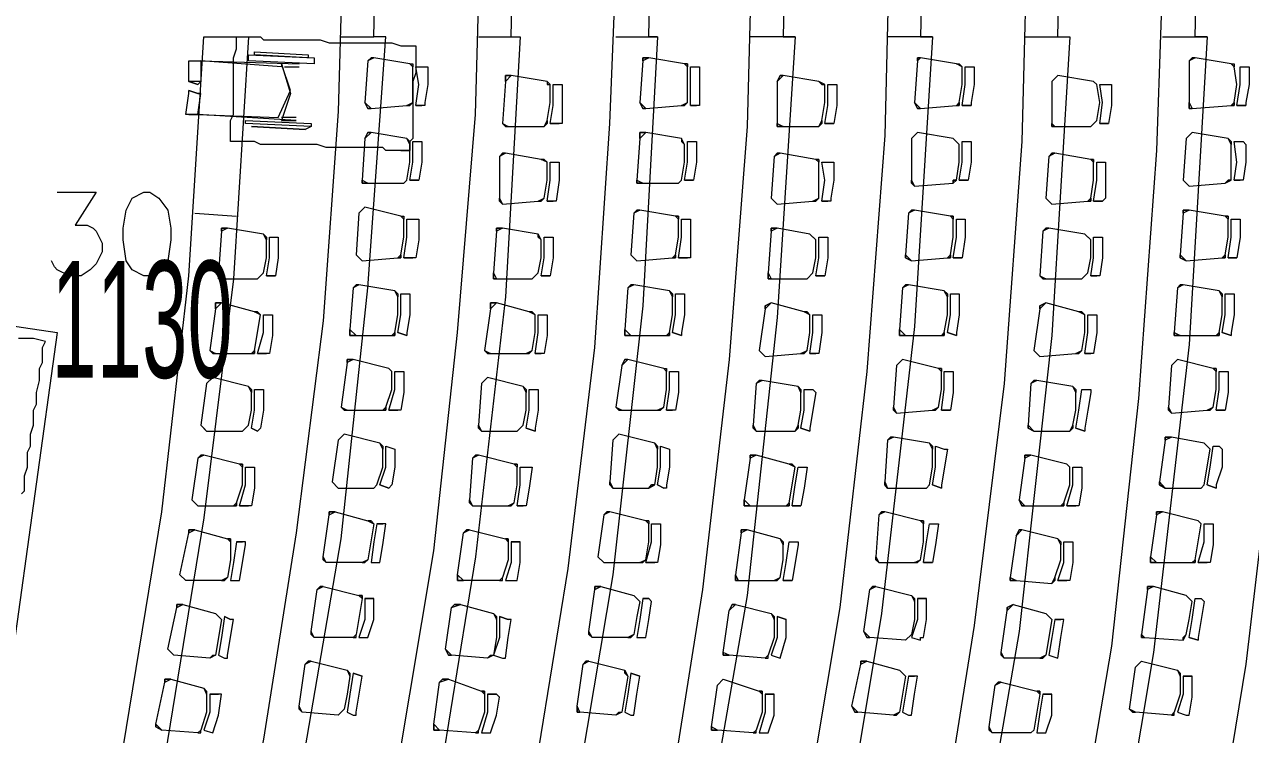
# Model space of a CAD drawing. Header units: metres. Extents: x 3 to 116, y 0 to 119.
# Drawn here: x 78.76 to 89.27, y 62.39 to 68.47 of the extents above; entities that cross this region are included whole.
import ezdxf

# ---------------------------------------------------------------- set-up
doc = ezdxf.new("R2010")
doc.units = ezdxf.units.M
doc.layers.add('PDF_Geometry', color=7, linetype='Continuous', transparency=0.8)
doc.styles.get("Standard").update_dxf_attribs({"font": 'arial.ttf', "width": 0.5, "height": 0.5})

msp = doc.modelspace()

# ---------------------------------------------------------------- linework, layer by layer
at = {"layer": 'PDF_Geometry', "lineweight": 5}
for points in [[(81.501, 69.544), (81.45, 67.728), (81.322, 65.937), (81.092, 64.121), (80.811, 62.355), (80.452, 60.565), (79.992, 58.825)], [(81.118, 58.467), (81.578, 60.283), (81.962, 62.125), (82.269, 63.967), (82.473, 65.835), (82.627, 67.702), (82.678, 69.57)], [(81.476, 68.367), (81.757, 68.367), (81.783, 69.544)], [(82.243, 58.186), (82.729, 60.027), (83.113, 61.921), (83.42, 63.814), (83.65, 65.707), (83.778, 67.625), (83.855, 69.544)], [(82.652, 68.367), (82.934, 68.367), (82.959, 69.57)], [(85.006, 69.57), (84.955, 67.6), (84.801, 65.604), (84.571, 63.635), (84.264, 61.69), (83.855, 59.746), (83.369, 57.827)], [(83.829, 68.367), (84.187, 68.367), (84.111, 68.367), (84.136, 69.544)], [(86.183, 69.544), (86.132, 67.523), (85.978, 65.502), (85.748, 63.481), (85.415, 61.486), (85.006, 59.49), (84.494, 57.52)], [(85.287, 69.57), (85.262, 68.367), (85.364, 68.367), (85.262, 68.367), (84.98, 68.367)], [(87.36, 69.57), (87.308, 67.472), (87.155, 65.4), (86.899, 63.328), (86.567, 61.255), (86.132, 59.209), (85.62, 57.188)], [(86.464, 69.544), (86.439, 68.367), (86.541, 68.367), (86.439, 68.367), (86.157, 68.367)], [(88.536, 69.544), (88.46, 67.395), (88.306, 65.272), (88.076, 63.149), (87.718, 61.051), (87.283, 58.953), (86.771, 56.881)], [(87.615, 68.367), (87.641, 69.57)], [(89.713, 69.57), (89.636, 67.37), (89.483, 65.17), (89.227, 62.995), (88.869, 60.821), (88.434, 58.672), (87.871, 56.523)], [(88.511, 68.367), (88.792, 68.367), (88.895, 68.367), (88.792, 68.367), (88.818, 69.544)], [(81.987, 67.395), (82.064, 67.395), (81.859, 67.395), (81.834, 67.421), (81.348, 67.421), (81.271, 67.446), (80.785, 67.446), (80.734, 67.472), (80.529, 67.472), (80.529, 67.651), (80.555, 67.702), (80.555, 68.188), (80.58, 68.265), (80.58, 68.367), (80.785, 68.367), (80.811, 68.342), (81.297, 68.342), (81.373, 68.316), (81.911, 68.316), (81.987, 68.291), (82.115, 68.291), (82.115, 68.06), (82.09, 67.984), (82.09, 67.498), (82.064, 67.472), (82.064, 67.395)], [(80.657, 59.848), (81.118, 61.972), (81.476, 64.069), (81.706, 66.218), (81.859, 68.367), (81.757, 68.367)], [(82.934, 68.367), (83.011, 68.367), (82.883, 66.142), (82.627, 63.916), (82.269, 61.716), (81.783, 59.541)], [(84.187, 68.367), (84.06, 66.065), (83.804, 63.762), (83.42, 61.486), (82.908, 59.209), (82.832, 59.234), (82.525, 58.109)], [(85.364, 68.367), (85.211, 65.963), (84.955, 63.583), (84.546, 61.23), (84.034, 58.902), (83.957, 58.927)], [(86.541, 68.367), (86.388, 65.886), (86.106, 63.43), (85.697, 60.974), (85.16, 58.569), (85.083, 58.595), (84.776, 57.444)], [(87.334, 68.367), (87.718, 68.367), (87.564, 65.809), (87.283, 63.276), (86.848, 60.744), (86.285, 58.237), (86.208, 58.262)], [(88.895, 68.367), (88.741, 65.732), (88.434, 63.097), (87.999, 60.488), (87.411, 57.93), (87.334, 57.955), (87.027, 56.804)], [(80.273, 67.984), (80.248, 67.958), (80.171, 67.984), (80.171, 68.163), (80.197, 68.163), (80.273, 68.163), (80.273, 67.984), (80.171, 67.984), (80.248, 67.958)], [(80.248, 67.702), (80.938, 67.677), (81.041, 67.907), (80.964, 68.137), (80.964, 68.111), (80.273, 68.163), (81.118, 68.137)], [(81.194, 68.188), (81.194, 68.188)], [(81.245, 68.188), (81.245, 68.137)], [(82.064, 68.137), (82.09, 68.137), (82.09, 68.111), (82.064, 68.137), (81.757, 68.188), (81.732, 68.188), (81.706, 68.163), (81.732, 68.188), (81.757, 68.188), (81.706, 68.163), (81.68, 67.805), (81.706, 67.753), (81.732, 67.753), (81.706, 67.753), (81.68, 67.805), (81.732, 67.753), (82.039, 67.779), (82.064, 67.779), (82.09, 67.805), (82.064, 67.779), (82.039, 67.779), (82.09, 67.805), (82.09, 68.111)], [(84.443, 68.137), (84.418, 68.137), (84.443, 68.137), (84.443, 68.111), (84.418, 68.137), (84.111, 68.188), (84.06, 68.188), (84.06, 68.163), (84.06, 68.188), (84.111, 68.188), (84.06, 68.163), (84.034, 67.805), (84.06, 67.753), (84.085, 67.753), (84.06, 67.753), (84.034, 67.805), (84.085, 67.753), (84.392, 67.779), (84.418, 67.779), (84.443, 67.805), (84.418, 67.779), (84.392, 67.779), (84.443, 67.805), (84.443, 68.111)], [(86.746, 68.137), (86.771, 68.137), (86.797, 68.111), (86.746, 68.137), (86.439, 68.188), (86.413, 68.188), (86.413, 68.163), (86.413, 68.188), (86.439, 68.188), (86.413, 68.163), (86.388, 67.805), (86.413, 67.753), (86.439, 67.753), (86.413, 67.753), (86.388, 67.805), (86.439, 67.753), (86.746, 67.779), (86.771, 67.779), (86.771, 67.805), (86.771, 67.779), (86.746, 67.779), (86.771, 67.805), (86.797, 67.958), (86.797, 68.111)], [(89.099, 68.137), (89.125, 68.137), (89.125, 68.111), (89.099, 68.137), (88.792, 68.188), (88.767, 68.188), (88.741, 68.163), (88.767, 68.188), (88.792, 68.188), (88.741, 68.163), (88.741, 67.753), (88.767, 67.753), (88.741, 67.753), (88.741, 67.805), (88.767, 67.753), (89.099, 67.779), (89.125, 67.779), (89.125, 67.805), (89.125, 67.779), (89.099, 67.779), (89.125, 67.805), (89.15, 67.958), (89.125, 68.111)], [(80.964, 68.137), (81.041, 67.881), (80.964, 67.651), (81.092, 67.651), (80.248, 67.702), (80.171, 67.702), (80.248, 67.702), (80.273, 67.881), (80.248, 67.881), (80.171, 67.907)], [(80.555, 67.702), (80.555, 68.137)], [(80.99, 68.111), (81.118, 68.111)], [(81.118, 68.111), (81.118, 68.111)], [(82.115, 67.779), (82.166, 67.779), (82.115, 67.779), (82.141, 67.958), (82.115, 68.111), (82.218, 68.111), (82.218, 67.958), (82.192, 67.805), (82.192, 67.779), (82.166, 67.779)], [(84.469, 67.779), (84.52, 67.779), (84.469, 67.779), (84.469, 68.111), (84.546, 68.111), (84.546, 67.779), (84.52, 67.779)], [(86.797, 67.779), (86.874, 67.779), (86.797, 67.779), (86.822, 67.958), (86.822, 68.111), (86.899, 68.111), (86.899, 67.958), (86.874, 67.805), (86.874, 67.779)], [(89.15, 67.779), (89.227, 67.779), (89.15, 67.779), (89.176, 67.958), (89.176, 68.111), (89.253, 68.111), (89.253, 67.958), (89.227, 67.805), (89.227, 67.779)], [(83.241, 67.984), (83.241, 67.958), (83.266, 67.958), (83.241, 67.984), (82.934, 68.035), (82.883, 68.035), (82.883, 67.984), (82.883, 68.035), (82.934, 68.035), (82.883, 67.984), (82.857, 67.625), (82.883, 67.6), (82.908, 67.6), (82.883, 67.6), (82.857, 67.625), (82.908, 67.6), (83.215, 67.6), (83.241, 67.625), (83.241, 67.651), (83.241, 67.625), (83.215, 67.6), (83.241, 67.651), (83.266, 67.805), (83.266, 67.958)], [(83.266, 67.625), (83.343, 67.625), (83.266, 67.625), (83.292, 67.779), (83.292, 67.958), (83.369, 67.958), (83.369, 67.625), (83.343, 67.625)], [(85.569, 67.984), (85.594, 67.958), (85.62, 67.958), (85.569, 67.984), (85.262, 68.035), (85.236, 68.035), (85.211, 67.984), (85.236, 68.035), (85.262, 68.035), (85.211, 67.984), (85.211, 67.6), (85.262, 67.6), (85.211, 67.6), (85.211, 67.625), (85.262, 67.6), (85.569, 67.6), (85.594, 67.625), (85.594, 67.651), (85.594, 67.625), (85.569, 67.6), (85.594, 67.651), (85.62, 67.805), (85.62, 67.958)], [(85.62, 67.625), (85.697, 67.625), (85.62, 67.625), (85.646, 67.779), (85.646, 67.958), (85.722, 67.958), (85.722, 67.779), (85.697, 67.625)], [(87.922, 67.984), (87.948, 67.958), (87.922, 67.984), (87.615, 68.035), (87.564, 67.984), (87.615, 68.035), (87.564, 67.984), (87.564, 67.6), (87.59, 67.6), (87.564, 67.6), (87.564, 67.625), (87.59, 67.6), (87.897, 67.6), (87.948, 67.651), (87.897, 67.6), (87.948, 67.651), (87.974, 67.805), (87.948, 67.958)], [(87.974, 67.625), (88.05, 67.625), (87.974, 67.625), (87.999, 67.805), (87.974, 67.958), (88.076, 67.958), (88.076, 67.779), (88.05, 67.625)], [(80.171, 67.702), (80.145, 67.702), (80.171, 67.881), (80.171, 67.907), (80.248, 67.881), (80.273, 67.881)], [(80.938, 67.677), (80.938, 67.677)], [(81.092, 67.677), (80.964, 67.677)], [(81.092, 67.651), (81.092, 67.651)], [(81.22, 67.625), (81.22, 67.6), (81.169, 67.574), (80.708, 67.6), (81.169, 67.574)], [(80.708, 67.6), (80.708, 67.6)], [(81.169, 67.574), (81.169, 67.574)], [(82.039, 67.498), (82.064, 67.472), (82.064, 67.446), (82.039, 67.498), (81.732, 67.549), (81.706, 67.549), (81.68, 67.498), (81.706, 67.549), (81.732, 67.549), (81.68, 67.498), (81.655, 67.139), (81.655, 67.114), (81.706, 67.114), (81.655, 67.114), (81.655, 67.139), (81.706, 67.114), (82.013, 67.114), (82.039, 67.139), (82.013, 67.114), (82.039, 67.139), (82.064, 67.293), (82.064, 67.446)], [(84.392, 67.498), (84.392, 67.472), (84.418, 67.446), (84.392, 67.498), (84.085, 67.549), (84.034, 67.549), (84.034, 67.498), (84.034, 67.549), (84.085, 67.549), (84.034, 67.498), (84.008, 67.139), (84.008, 67.114), (84.06, 67.114), (84.008, 67.114), (84.008, 67.139), (84.06, 67.114), (84.367, 67.114), (84.392, 67.139), (84.367, 67.114), (84.392, 67.139), (84.418, 67.293), (84.418, 67.446)], [(86.72, 67.498), (86.771, 67.446), (86.72, 67.498), (86.413, 67.549), (86.362, 67.498), (86.413, 67.549), (86.362, 67.498), (86.362, 67.114), (86.388, 67.088), (86.362, 67.114), (86.362, 67.139), (86.388, 67.088), (86.72, 67.114), (86.72, 67.139), (86.746, 67.139), (86.72, 67.139), (86.72, 67.114), (86.746, 67.139), (86.771, 67.293), (86.771, 67.446)], [(89.074, 67.498), (89.099, 67.472), (89.099, 67.446), (89.074, 67.498), (88.767, 67.549), (88.716, 67.498), (88.767, 67.549), (88.716, 67.498), (88.69, 67.139), (88.741, 67.088), (88.69, 67.139), (88.741, 67.088), (89.048, 67.114), (89.074, 67.139), (89.099, 67.139), (89.074, 67.139), (89.048, 67.114), (89.099, 67.139), (89.099, 67.446)], [(82.064, 67.139), (82.141, 67.139), (82.064, 67.139), (82.09, 67.293), (82.09, 67.472), (82.166, 67.472), (82.166, 67.293), (82.141, 67.139)], [(84.418, 67.139), (84.494, 67.139), (84.418, 67.139), (84.443, 67.293), (84.443, 67.472), (84.52, 67.472), (84.52, 67.293), (84.494, 67.139)], [(86.771, 67.139), (86.848, 67.139), (86.771, 67.139), (86.797, 67.293), (86.797, 67.472), (86.874, 67.472), (86.874, 67.293), (86.848, 67.139)], [(89.125, 67.139), (89.176, 67.139), (89.125, 67.139), (89.15, 67.293), (89.125, 67.472), (89.202, 67.472), (89.227, 67.446), (89.227, 67.293), (89.202, 67.139), (89.176, 67.139)], [(83.215, 67.318), (83.19, 67.318), (83.215, 67.318), (83.241, 67.293), (83.19, 67.318), (82.883, 67.37), (82.857, 67.37), (82.832, 67.344), (82.857, 67.37), (82.883, 67.37), (82.832, 67.344), (82.832, 66.96), (82.857, 66.935), (82.832, 66.96), (82.832, 66.986), (82.857, 66.935), (83.164, 66.96), (83.19, 66.96), (83.215, 66.986), (83.19, 66.96), (83.164, 66.96), (83.215, 66.986), (83.241, 67.139), (83.241, 67.293)], [(85.569, 67.318), (85.543, 67.318), (85.569, 67.318), (85.569, 67.293), (85.543, 67.318), (85.236, 67.37), (85.211, 67.37), (85.185, 67.344), (85.211, 67.37), (85.236, 67.37), (85.185, 67.344), (85.16, 66.986), (85.211, 66.935), (85.16, 66.986), (85.211, 66.935), (85.518, 66.96), (85.543, 66.96), (85.569, 66.986), (85.543, 66.96), (85.518, 66.96), (85.569, 66.986), (85.569, 67.293)], [(87.922, 67.318), (87.897, 67.318), (87.922, 67.318), (87.922, 67.293), (87.897, 67.318), (87.59, 67.37), (87.564, 67.37), (87.539, 67.344), (87.564, 67.37), (87.59, 67.37), (87.539, 67.344), (87.513, 66.986), (87.564, 66.935), (87.513, 66.986), (87.564, 66.935), (87.871, 66.96), (87.897, 66.96), (87.897, 66.986), (87.897, 66.96), (87.871, 66.96), (87.897, 66.986), (87.922, 67.139), (87.922, 67.293)], [(83.241, 66.96), (83.292, 66.96), (83.241, 66.96), (83.266, 67.139), (83.266, 67.293), (83.343, 67.293), (83.343, 67.139), (83.318, 66.96), (83.292, 66.96)], [(85.594, 66.96), (85.646, 66.96), (85.594, 66.96), (85.62, 67.139), (85.594, 67.293), (85.697, 67.293), (85.697, 67.139), (85.671, 66.986), (85.671, 66.96), (85.646, 66.96)], [(87.922, 66.96), (87.999, 66.96), (87.922, 66.96), (87.948, 67.139), (87.948, 67.293), (88.025, 67.293), (88.025, 66.986), (87.999, 66.96)], [(79.045, 67.037), (79.378, 67.037), (79.199, 66.756), (79.301, 66.756), (79.352, 66.73), (79.378, 66.704), (79.429, 66.602), (79.429, 66.525), (79.378, 66.423), (79.327, 66.372), (79.25, 66.321), (79.148, 66.321), (79.045, 66.372), (79.02, 66.397), (78.994, 66.449)], [(81.987, 66.832), (82.013, 66.832), (82.013, 66.807), (81.987, 66.832), (81.68, 66.909), (81.629, 66.858), (81.68, 66.909), (81.629, 66.858), (81.604, 66.5), (81.655, 66.449), (81.604, 66.5), (81.655, 66.449), (81.962, 66.474), (81.987, 66.474), (81.987, 66.5), (81.987, 66.474), (81.962, 66.474), (81.987, 66.5), (82.013, 66.653), (82.013, 66.807)], [(80.222, 66.858), (80.58, 66.832)], [(82.013, 66.474), (82.09, 66.474), (82.013, 66.474), (82.039, 66.653), (82.039, 66.807), (82.141, 66.807), (82.141, 66.628), (82.115, 66.474), (82.09, 66.474)], [(84.367, 66.832), (84.341, 66.832), (84.367, 66.832), (84.367, 66.807), (84.341, 66.832), (84.034, 66.884), (84.008, 66.884), (83.983, 66.858), (84.008, 66.884), (84.034, 66.884), (83.983, 66.858), (83.957, 66.5), (84.008, 66.449), (83.957, 66.5), (84.008, 66.449), (84.315, 66.474), (84.341, 66.474), (84.341, 66.5), (84.341, 66.474), (84.315, 66.474), (84.341, 66.5), (84.367, 66.653), (84.367, 66.807)], [(84.367, 66.474), (84.443, 66.474), (84.367, 66.474), (84.392, 66.653), (84.392, 66.807), (84.469, 66.807), (84.469, 66.474), (84.443, 66.474)], [(86.72, 66.832), (86.695, 66.832), (86.72, 66.832), (86.72, 66.807), (86.695, 66.832), (86.388, 66.884), (86.362, 66.884), (86.336, 66.858), (86.362, 66.884), (86.388, 66.884), (86.336, 66.858), (86.311, 66.5), (86.311, 66.474), (86.362, 66.449), (86.311, 66.474), (86.311, 66.5), (86.362, 66.449), (86.669, 66.474), (86.695, 66.474), (86.695, 66.5), (86.695, 66.474), (86.669, 66.474), (86.695, 66.5), (86.72, 66.653), (86.72, 66.807)], [(86.72, 66.474), (86.797, 66.474), (86.72, 66.474), (86.746, 66.653), (86.746, 66.807), (86.822, 66.807), (86.822, 66.653), (86.797, 66.474)], [(89.074, 66.832), (89.048, 66.832), (89.074, 66.832), (89.074, 66.807), (89.048, 66.832), (88.741, 66.884), (88.69, 66.884), (88.69, 66.858), (88.69, 66.884), (88.741, 66.884), (88.69, 66.858), (88.664, 66.5), (88.664, 66.474), (88.716, 66.449), (88.664, 66.474), (88.664, 66.5), (88.716, 66.449), (89.023, 66.474), (89.048, 66.474), (89.048, 66.5), (89.048, 66.474), (89.023, 66.474), (89.048, 66.5), (89.074, 66.653), (89.074, 66.807)], [(89.074, 66.474), (89.15, 66.474), (89.074, 66.474), (89.099, 66.653), (89.099, 66.807), (89.176, 66.807), (89.176, 66.653), (89.15, 66.474)], [(80.811, 66.679), (80.836, 66.653), (80.836, 66.628), (80.811, 66.679), (80.504, 66.73), (80.452, 66.73), (80.452, 66.704), (80.452, 66.73), (80.504, 66.73), (80.452, 66.704), (80.427, 66.346), (80.427, 66.295), (80.452, 66.295), (80.427, 66.295), (80.427, 66.346), (80.452, 66.295), (80.759, 66.295), (80.811, 66.346), (80.759, 66.295), (80.811, 66.346), (80.836, 66.474), (80.836, 66.628)], [(83.164, 66.653), (83.164, 66.679), (83.164, 66.653), (83.19, 66.628), (83.164, 66.679), (82.857, 66.73), (82.806, 66.73), (82.806, 66.704), (82.806, 66.73), (82.857, 66.73), (82.806, 66.704), (82.78, 66.346), (82.78, 66.295), (82.806, 66.295), (82.78, 66.295), (82.78, 66.346), (82.806, 66.295), (83.113, 66.295), (83.164, 66.346), (83.113, 66.295), (83.164, 66.346), (83.19, 66.474), (83.19, 66.628)], [(85.518, 66.653), (85.492, 66.679), (85.543, 66.628), (85.492, 66.679), (85.211, 66.73), (85.16, 66.73), (85.16, 66.704), (85.16, 66.73), (85.211, 66.73), (85.16, 66.704), (85.134, 66.346), (85.134, 66.295), (85.16, 66.295), (85.134, 66.295), (85.134, 66.346), (85.16, 66.295), (85.467, 66.295), (85.518, 66.346), (85.467, 66.295), (85.518, 66.346), (85.543, 66.474), (85.543, 66.628)], [(87.871, 66.653), (87.846, 66.679), (87.897, 66.628), (87.846, 66.679), (87.539, 66.73), (87.513, 66.73), (87.488, 66.704), (87.513, 66.73), (87.539, 66.73), (87.488, 66.704), (87.462, 66.321), (87.488, 66.295), (87.513, 66.295), (87.488, 66.295), (87.462, 66.321), (87.513, 66.295), (87.82, 66.295), (87.871, 66.346), (87.82, 66.295), (87.871, 66.346), (87.897, 66.474), (87.897, 66.628)], [(80.836, 66.321), (80.913, 66.321), (80.836, 66.321), (80.862, 66.474), (80.862, 66.653), (80.938, 66.653), (80.938, 66.474), (80.913, 66.321)], [(83.19, 66.321), (83.266, 66.321), (83.19, 66.321), (83.215, 66.474), (83.215, 66.653), (83.292, 66.653), (83.292, 66.474), (83.266, 66.321)], [(85.543, 66.321), (85.62, 66.321), (85.543, 66.321), (85.569, 66.474), (85.569, 66.653), (85.646, 66.653), (85.646, 66.474), (85.62, 66.321)], [(87.897, 66.321), (87.948, 66.321), (87.897, 66.321), (87.922, 66.474), (87.922, 66.653), (87.999, 66.653), (87.999, 66.474), (87.974, 66.321), (87.948, 66.321)], [(81.962, 66.167), (81.936, 66.193), (81.962, 66.167), (81.962, 66.142), (81.936, 66.193), (81.629, 66.244), (81.604, 66.244), (81.578, 66.218), (81.604, 66.244), (81.629, 66.244), (81.578, 66.218), (81.552, 65.86), (81.552, 65.809), (81.604, 65.809), (81.552, 65.809), (81.552, 65.86), (81.604, 65.809), (81.936, 65.809), (81.936, 65.835), (81.936, 65.809), (81.911, 65.809), (81.936, 65.835), (81.962, 65.988), (81.962, 66.142)], [(81.962, 65.835), (82.039, 65.809), (81.962, 65.835), (81.987, 65.988), (81.987, 66.167), (82.064, 66.167), (82.064, 65.988), (82.039, 65.835), (82.039, 65.809)], [(84.315, 66.167), (84.29, 66.193), (84.315, 66.167), (84.315, 66.142), (84.29, 66.193), (83.983, 66.244), (83.957, 66.244), (83.932, 66.218), (83.957, 66.244), (83.983, 66.244), (83.932, 66.218), (83.906, 65.86), (83.906, 65.809), (83.957, 65.809), (83.906, 65.809), (83.906, 65.86), (83.957, 65.809), (84.29, 65.809), (84.29, 65.835), (84.29, 65.809), (84.264, 65.809), (84.29, 65.835), (84.315, 65.988), (84.315, 66.142)], [(84.315, 65.835), (84.392, 65.809), (84.315, 65.835), (84.341, 65.988), (84.341, 66.167), (84.418, 66.167), (84.418, 65.988), (84.392, 65.835), (84.392, 65.809)], [(86.669, 66.167), (86.643, 66.193), (86.669, 66.167), (86.669, 66.142), (86.643, 66.193), (86.336, 66.244), (86.311, 66.244), (86.285, 66.218), (86.311, 66.244), (86.336, 66.244), (86.285, 66.218), (86.26, 65.86), (86.26, 65.809), (86.311, 65.809), (86.26, 65.809), (86.26, 65.86), (86.311, 65.809), (86.643, 65.809), (86.643, 65.835), (86.643, 65.809), (86.618, 65.809), (86.643, 65.835), (86.669, 65.988), (86.669, 66.142)], [(86.669, 65.835), (86.746, 65.809), (86.669, 65.835), (86.695, 65.988), (86.695, 66.167), (86.771, 66.167), (86.771, 65.988), (86.746, 65.835), (86.746, 65.809)], [(89.023, 66.167), (88.997, 66.193), (89.023, 66.167), (89.023, 66.142), (88.997, 66.193), (88.69, 66.244), (88.664, 66.244), (88.639, 66.218), (88.664, 66.244), (88.69, 66.244), (88.639, 66.218), (88.613, 65.835), (88.613, 65.809), (88.664, 65.809), (88.613, 65.809), (88.613, 65.835), (88.664, 65.809), (88.997, 65.809), (88.997, 65.835), (88.997, 65.809), (88.971, 65.809), (88.997, 65.835), (89.023, 65.988), (89.023, 66.142)], [(89.023, 65.835), (89.099, 65.809), (89.023, 65.835), (89.048, 65.988), (89.048, 66.167), (89.125, 66.167), (89.125, 65.988), (89.099, 65.835), (89.099, 65.809)], [(80.759, 66.014), (80.734, 66.014), (80.759, 66.014), (80.785, 65.988), (80.734, 66.014), (80.452, 66.09), (80.401, 66.09), (80.401, 66.039), (80.401, 66.09), (80.452, 66.09), (80.401, 66.039), (80.35, 65.681), (80.376, 65.656), (80.401, 65.656), (80.376, 65.656), (80.35, 65.681), (80.401, 65.656), (80.734, 65.656), (80.734, 65.681), (80.734, 65.656), (80.708, 65.656), (80.734, 65.681), (80.785, 65.988)], [(83.113, 66.014), (83.087, 66.014), (83.113, 66.014), (83.139, 65.988), (83.087, 66.014), (82.806, 66.09), (82.755, 66.09), (82.755, 66.039), (82.755, 66.09), (82.806, 66.09), (82.755, 66.039), (82.704, 65.681), (82.729, 65.656), (82.755, 65.656), (82.729, 65.656), (82.704, 65.681), (82.755, 65.656), (83.087, 65.656), (83.113, 65.681), (83.087, 65.656), (83.062, 65.656), (83.113, 65.681), (83.139, 65.835), (83.139, 65.988)], [(85.467, 66.014), (85.441, 66.014), (85.467, 66.014), (85.492, 65.988), (85.441, 66.014), (85.16, 66.09), (85.108, 66.065), (85.108, 66.039), (85.108, 66.065), (85.16, 66.09), (85.108, 66.039), (85.057, 65.681), (85.108, 65.63), (85.057, 65.681), (85.108, 65.63), (85.415, 65.656), (85.441, 65.656), (85.467, 65.681), (85.441, 65.656), (85.415, 65.656), (85.467, 65.681), (85.492, 65.835), (85.492, 65.988)], [(87.82, 66.014), (87.795, 66.014), (87.82, 66.014), (87.846, 65.988), (87.795, 66.014), (87.513, 66.09), (87.462, 66.065), (87.462, 66.039), (87.462, 66.065), (87.513, 66.09), (87.462, 66.039), (87.411, 65.681), (87.462, 65.63), (87.411, 65.681), (87.462, 65.63), (87.769, 65.656), (87.795, 65.656), (87.82, 65.681), (87.795, 65.656), (87.769, 65.656), (87.82, 65.681), (87.846, 65.835), (87.846, 65.988)], [(78.176, 65.963), (79.045, 65.835), (78.662, 63.072)], [(80.759, 65.656), (80.836, 65.656), (80.759, 65.656), (80.811, 65.835), (80.811, 65.988), (80.887, 65.988), (80.887, 65.809), (80.862, 65.656), (80.836, 65.656)], [(83.139, 65.656), (83.19, 65.656), (83.139, 65.656), (83.164, 65.835), (83.164, 65.988), (83.241, 65.988), (83.241, 65.809), (83.215, 65.656), (83.19, 65.656)], [(85.492, 65.656), (85.543, 65.656), (85.492, 65.656), (85.518, 65.835), (85.518, 65.988), (85.594, 65.988), (85.594, 65.835), (85.569, 65.656), (85.543, 65.656)], [(87.846, 65.656), (87.897, 65.656), (87.846, 65.656), (87.871, 65.835), (87.871, 65.988), (87.948, 65.988), (87.948, 65.835), (87.922, 65.656), (87.897, 65.656)], [(78.738, 64.453), (78.764, 64.479), (78.764, 64.607), (78.79, 64.683), (78.79, 64.811), (78.815, 64.863), (78.815, 64.965), (78.841, 65.042), (78.841, 65.17), (78.866, 65.221), (78.866, 65.323), (78.892, 65.425), (78.892, 65.528), (78.917, 65.579), (78.917, 65.707), (78.943, 65.758), (78.841, 65.783), (78.713, 65.783)], [(81.885, 65.528), (81.911, 65.502), (81.885, 65.528), (81.578, 65.604), (81.527, 65.604), (81.527, 65.579), (81.527, 65.604), (81.578, 65.604), (81.527, 65.579), (81.476, 65.195), (81.501, 65.17), (81.527, 65.17), (81.501, 65.17), (81.476, 65.195), (81.527, 65.17), (81.859, 65.17), (81.859, 65.195), (81.859, 65.17), (81.834, 65.17), (81.859, 65.195), (81.911, 65.349), (81.911, 65.502)], [(84.239, 65.528), (84.264, 65.528), (84.264, 65.502), (84.239, 65.528), (83.932, 65.604), (83.906, 65.604), (83.88, 65.553), (83.906, 65.604), (83.932, 65.604), (83.88, 65.553), (83.829, 65.195), (83.855, 65.17), (83.88, 65.17), (83.855, 65.17), (83.829, 65.195), (83.88, 65.17), (84.213, 65.17), (84.239, 65.195), (84.213, 65.17), (84.187, 65.17), (84.239, 65.195), (84.264, 65.349), (84.264, 65.502)], [(86.618, 65.528), (86.592, 65.528), (86.618, 65.528), (86.618, 65.502), (86.592, 65.528), (86.285, 65.604), (86.234, 65.553), (86.285, 65.604), (86.234, 65.553), (86.208, 65.195), (86.208, 65.17), (86.234, 65.144), (86.208, 65.17), (86.208, 65.195), (86.234, 65.144), (86.541, 65.17), (86.567, 65.17), (86.592, 65.195), (86.567, 65.17), (86.541, 65.17), (86.592, 65.195), (86.618, 65.349), (86.618, 65.502)], [(88.971, 65.528), (88.946, 65.528), (88.971, 65.528), (88.971, 65.502), (88.946, 65.528), (88.639, 65.604), (88.588, 65.553), (88.639, 65.604), (88.588, 65.553), (88.562, 65.195), (88.562, 65.17), (88.588, 65.144), (88.562, 65.17), (88.562, 65.195), (88.588, 65.144), (88.895, 65.17), (88.92, 65.17), (88.946, 65.195), (88.92, 65.17), (88.895, 65.17), (88.946, 65.195), (88.971, 65.349), (88.971, 65.502)], [(80.683, 65.374), (80.708, 65.349), (80.708, 65.323), (80.683, 65.374), (80.376, 65.451), (80.324, 65.4), (80.376, 65.451), (80.324, 65.4), (80.273, 65.042), (80.299, 65.016), (80.324, 64.99), (80.299, 65.016), (80.273, 65.042), (80.324, 64.99), (80.631, 64.99), (80.683, 65.042), (80.631, 64.99), (80.683, 65.042), (80.708, 65.17), (80.708, 65.323)], [(81.885, 65.17), (81.962, 65.17), (81.885, 65.17), (81.936, 65.349), (81.936, 65.502), (82.013, 65.502), (82.013, 65.323), (81.987, 65.17), (81.962, 65.17)], [(83.036, 65.374), (83.062, 65.349), (83.062, 65.323), (83.036, 65.374), (82.729, 65.451), (82.678, 65.4), (82.729, 65.451), (82.678, 65.4), (82.652, 65.042), (82.652, 65.016), (82.678, 64.99), (82.652, 65.016), (82.652, 65.042), (82.678, 64.99), (82.985, 64.99), (83.036, 65.042), (82.985, 64.99), (83.036, 65.042), (83.062, 65.17), (83.062, 65.323)], [(84.264, 65.17), (84.315, 65.17), (84.264, 65.17), (84.29, 65.349), (84.29, 65.502), (84.367, 65.502), (84.367, 65.323), (84.341, 65.17), (84.315, 65.17)], [(85.415, 65.349), (85.39, 65.374), (85.415, 65.349), (85.415, 65.323), (85.39, 65.374), (85.083, 65.425), (85.057, 65.425), (85.032, 65.4), (85.057, 65.425), (85.083, 65.425), (85.032, 65.4), (85.006, 65.042), (85.006, 65.016), (85.032, 64.99), (85.006, 65.016), (85.006, 65.042), (85.032, 64.99), (85.364, 64.99), (85.39, 65.016), (85.39, 65.042), (85.39, 65.016), (85.364, 64.99), (85.39, 65.042), (85.415, 65.17), (85.415, 65.323)], [(86.618, 65.17), (86.695, 65.17), (86.618, 65.17), (86.643, 65.349), (86.643, 65.502), (86.72, 65.502), (86.72, 65.323), (86.695, 65.17)], [(87.769, 65.349), (87.743, 65.374), (87.769, 65.349), (87.769, 65.323), (87.743, 65.374), (87.436, 65.425), (87.411, 65.425), (87.385, 65.4), (87.411, 65.425), (87.436, 65.425), (87.385, 65.4), (87.36, 65.042), (87.36, 65.016), (87.411, 64.99), (87.36, 65.016), (87.36, 65.042), (87.411, 64.99), (87.718, 64.99), (87.743, 65.016), (87.743, 65.042), (87.743, 65.016), (87.718, 64.99), (87.743, 65.042), (87.769, 65.17), (87.769, 65.323)], [(88.971, 65.17), (89.048, 65.17), (88.971, 65.17), (88.997, 65.349), (88.997, 65.502), (89.074, 65.502), (89.074, 65.323), (89.048, 65.17)], [(80.708, 65.016), (80.759, 64.99), (80.708, 65.016), (80.734, 65.17), (80.734, 65.349), (80.811, 65.349), (80.811, 65.17), (80.785, 65.016), (80.759, 64.99)], [(83.062, 65.016), (83.139, 64.99), (83.062, 65.016), (83.087, 65.17), (83.087, 65.349), (83.164, 65.349), (83.164, 65.17), (83.139, 65.016), (83.139, 64.99)], [(85.415, 65.016), (85.492, 64.99), (85.415, 65.016), (85.441, 65.17), (85.441, 65.349), (85.518, 65.349), (85.543, 65.323), (85.492, 65.016), (85.492, 64.99)], [(87.769, 65.016), (87.846, 64.99), (87.769, 65.016), (87.795, 65.17), (87.82, 65.349), (87.897, 65.349), (87.897, 65.323), (87.871, 65.17), (87.846, 65.016), (87.846, 64.99)], [(81.808, 64.888), (81.834, 64.863), (81.834, 64.837), (81.808, 64.888), (81.501, 64.965), (81.45, 64.914), (81.501, 64.965), (81.45, 64.914), (81.399, 64.556), (81.45, 64.504), (81.399, 64.556), (81.45, 64.504), (81.757, 64.504), (81.783, 64.53), (81.757, 64.504), (81.783, 64.53), (81.834, 64.683), (81.834, 64.837)], [(84.187, 64.863), (84.162, 64.888), (84.187, 64.863), (84.187, 64.837), (84.162, 64.888), (83.855, 64.965), (83.804, 64.914), (83.855, 64.965), (83.804, 64.914), (83.778, 64.556), (83.778, 64.53), (83.804, 64.504), (83.778, 64.53), (83.778, 64.556), (83.804, 64.504), (84.111, 64.504), (84.136, 64.53), (84.162, 64.53), (84.136, 64.53), (84.111, 64.504), (84.162, 64.53), (84.187, 64.683), (84.187, 64.837)], [(86.541, 64.863), (86.515, 64.888), (86.541, 64.863), (86.541, 64.837), (86.515, 64.888), (86.208, 64.939), (86.183, 64.939), (86.157, 64.914), (86.183, 64.939), (86.208, 64.939), (86.157, 64.914), (86.132, 64.556), (86.132, 64.53), (86.157, 64.504), (86.132, 64.53), (86.132, 64.556), (86.157, 64.504), (86.49, 64.504), (86.515, 64.53), (86.49, 64.504), (86.515, 64.53), (86.541, 64.683), (86.541, 64.837)], [(88.895, 64.863), (88.869, 64.888), (88.92, 64.837), (88.869, 64.888), (88.588, 64.939), (88.536, 64.939), (88.536, 64.914), (88.536, 64.939), (88.588, 64.939), (88.536, 64.914), (88.485, 64.556), (88.485, 64.53), (88.536, 64.504), (88.485, 64.53), (88.485, 64.556), (88.536, 64.504), (88.843, 64.504), (88.869, 64.53), (88.843, 64.504), (88.869, 64.53), (88.92, 64.837)], [(81.808, 64.53), (81.885, 64.504), (81.808, 64.53), (81.859, 64.683), (81.859, 64.863), (81.936, 64.837), (81.936, 64.683), (81.911, 64.53), (81.885, 64.504)], [(84.187, 64.53), (84.239, 64.504), (84.187, 64.53), (84.213, 64.683), (84.213, 64.863), (84.29, 64.837), (84.29, 64.683), (84.264, 64.53), (84.264, 64.504), (84.239, 64.504)], [(86.541, 64.53), (86.618, 64.504), (86.541, 64.53), (86.567, 64.683), (86.567, 64.863), (86.643, 64.837), (86.669, 64.837), (86.618, 64.53), (86.618, 64.504)], [(88.895, 64.53), (88.971, 64.504), (88.895, 64.53), (88.92, 64.683), (88.946, 64.863), (88.997, 64.863), (89.023, 64.837), (89.023, 64.683), (88.971, 64.53), (88.971, 64.504)], [(80.631, 64.709), (80.606, 64.709), (80.631, 64.709), (80.631, 64.683), (80.606, 64.709), (80.299, 64.786), (80.273, 64.786), (80.248, 64.76), (80.273, 64.786), (80.299, 64.786), (80.248, 64.76), (80.197, 64.402), (80.248, 64.351), (80.197, 64.402), (80.248, 64.351), (80.58, 64.351), (80.58, 64.376), (80.58, 64.351), (80.555, 64.351), (80.58, 64.376), (80.631, 64.53), (80.631, 64.683)], [(82.985, 64.709), (82.959, 64.709), (82.985, 64.709), (82.985, 64.683), (82.959, 64.709), (82.652, 64.786), (82.627, 64.786), (82.601, 64.76), (82.627, 64.786), (82.652, 64.786), (82.601, 64.76), (82.576, 64.402), (82.576, 64.376), (82.601, 64.351), (82.576, 64.376), (82.576, 64.402), (82.601, 64.351), (82.934, 64.351), (82.959, 64.376), (82.934, 64.351), (82.908, 64.351), (82.959, 64.376), (82.985, 64.53), (82.985, 64.683)], [(85.339, 64.709), (85.313, 64.709), (85.339, 64.709), (85.364, 64.683), (85.313, 64.709), (85.032, 64.786), (84.98, 64.786), (84.98, 64.76), (84.98, 64.786), (85.032, 64.786), (84.98, 64.76), (84.929, 64.402), (84.929, 64.351), (84.98, 64.351), (84.929, 64.351), (84.929, 64.402), (84.98, 64.351), (85.313, 64.351), (85.313, 64.376), (85.313, 64.351), (85.287, 64.351), (85.313, 64.376), (85.364, 64.683)], [(87.692, 64.709), (87.718, 64.683), (87.692, 64.709), (87.385, 64.786), (87.334, 64.786), (87.334, 64.76), (87.334, 64.786), (87.385, 64.786), (87.334, 64.76), (87.283, 64.402), (87.308, 64.351), (87.334, 64.351), (87.308, 64.351), (87.283, 64.402), (87.334, 64.351), (87.667, 64.351), (87.667, 64.376), (87.667, 64.351), (87.641, 64.351), (87.667, 64.376), (87.718, 64.53), (87.718, 64.683)], [(80.606, 64.351), (80.683, 64.351), (80.606, 64.351), (80.657, 64.53), (80.657, 64.683), (80.734, 64.683), (80.734, 64.504), (80.708, 64.351), (80.683, 64.351)], [(82.985, 64.351), (83.036, 64.351), (82.985, 64.351), (83.011, 64.53), (83.011, 64.683), (83.113, 64.683), (83.087, 64.504), (83.062, 64.351), (83.036, 64.351)], [(85.339, 64.351), (85.415, 64.351), (85.339, 64.351), (85.364, 64.53), (85.39, 64.683), (85.467, 64.683), (85.441, 64.504), (85.415, 64.351)], [(87.692, 64.351), (87.769, 64.351), (87.692, 64.351), (87.743, 64.53), (87.743, 64.683), (87.82, 64.683), (87.82, 64.504), (87.795, 64.351), (87.769, 64.351)], [(81.655, 63.865), (81.68, 63.865), (81.706, 63.89), (81.655, 63.865), (81.348, 63.865), (81.322, 63.89), (81.322, 63.916), (81.322, 63.89), (81.348, 63.865), (81.322, 63.916), (81.373, 64.274), (81.373, 64.3), (81.425, 64.3), (81.373, 64.3), (81.373, 64.274), (81.425, 64.3), (81.706, 64.223), (81.732, 64.223), (81.757, 64.197), (81.732, 64.223), (81.706, 64.223), (81.757, 64.197), (81.706, 63.89)], [(84.111, 64.223), (84.085, 64.223), (84.111, 64.223), (84.111, 64.197), (84.085, 64.223), (83.778, 64.3), (83.753, 64.3), (83.727, 64.274), (83.753, 64.3), (83.778, 64.3), (83.727, 64.274), (83.676, 63.916), (83.727, 63.865), (83.676, 63.916), (83.727, 63.865), (84.06, 63.865), (84.085, 63.89), (84.06, 63.865), (84.034, 63.865), (84.085, 63.89), (84.111, 64.044), (84.111, 64.197)], [(86.464, 64.223), (86.439, 64.223), (86.464, 64.223), (86.464, 64.197), (86.439, 64.223), (86.132, 64.3), (86.106, 64.3), (86.081, 64.274), (86.106, 64.3), (86.132, 64.3), (86.081, 64.274), (86.055, 63.916), (86.055, 63.89), (86.081, 63.865), (86.055, 63.89), (86.055, 63.916), (86.081, 63.865), (86.413, 63.865), (86.439, 63.89), (86.413, 63.865), (86.388, 63.865), (86.439, 63.89), (86.464, 64.044), (86.464, 64.197)], [(88.818, 64.223), (88.843, 64.197), (88.818, 64.223), (88.511, 64.3), (88.46, 64.3), (88.46, 64.274), (88.46, 64.3), (88.511, 64.3), (88.46, 64.274), (88.409, 63.916), (88.409, 63.865), (88.46, 63.865), (88.409, 63.865), (88.409, 63.916), (88.46, 63.865), (88.792, 63.865), (88.792, 63.89), (88.792, 63.865), (88.767, 63.865), (88.792, 63.89), (88.818, 64.044), (88.843, 64.197)], [(81.783, 64.197), (81.834, 64.197), (81.783, 64.197), (81.757, 64.044), (81.732, 63.865), (81.808, 63.865), (81.834, 64.018), (81.859, 64.197), (81.834, 64.197)], [(84.085, 63.865), (84.162, 63.865), (84.085, 63.865), (84.136, 64.044), (84.136, 64.197), (84.213, 64.197), (84.213, 64.018), (84.187, 63.865), (84.162, 63.865)], [(86.464, 63.865), (86.541, 63.865), (86.464, 63.865), (86.49, 64.044), (86.515, 64.197), (86.592, 64.197), (86.567, 64.018), (86.541, 63.865)], [(88.818, 63.865), (88.895, 63.865), (88.818, 63.865), (88.869, 64.044), (88.869, 64.197), (88.946, 64.197), (88.946, 64.018), (88.92, 63.865), (88.895, 63.865)], [(80.478, 63.711), (80.452, 63.711), (80.478, 63.711), (80.504, 63.737), (80.452, 63.711), (80.145, 63.711), (80.094, 63.762), (80.145, 63.711), (80.094, 63.762), (80.171, 64.121), (80.171, 64.146), (80.222, 64.146), (80.171, 64.146), (80.171, 64.121), (80.222, 64.146), (80.504, 64.069), (80.529, 64.069), (80.529, 64.044), (80.529, 64.069), (80.504, 64.069), (80.529, 64.044), (80.529, 63.89), (80.504, 63.737)], [(82.832, 63.711), (82.857, 63.711), (82.857, 63.737), (82.832, 63.711), (82.473, 63.711), (82.473, 63.762), (82.473, 63.711), (82.525, 63.711), (82.473, 63.762), (82.525, 64.121), (82.55, 64.146), (82.576, 64.146), (82.55, 64.146), (82.525, 64.121), (82.576, 64.146), (82.883, 64.069), (82.908, 64.069), (82.908, 64.044), (82.908, 64.069), (82.883, 64.069), (82.908, 64.044), (82.908, 63.89), (82.857, 63.737)], [(85.236, 64.069), (85.262, 64.044), (85.262, 64.018), (85.236, 64.069), (84.955, 64.146), (84.904, 64.146), (84.904, 64.121), (84.904, 64.146), (84.955, 64.146), (84.904, 64.121), (84.853, 63.762), (84.853, 63.711), (84.878, 63.711), (84.853, 63.711), (84.853, 63.762), (84.878, 63.711), (85.211, 63.711), (85.236, 63.737), (85.211, 63.711), (85.185, 63.711), (85.236, 63.737), (85.262, 63.89), (85.262, 64.018)], [(87.615, 64.069), (87.641, 64.044), (87.641, 64.018), (87.615, 64.069), (87.308, 64.146), (87.283, 64.146), (87.257, 64.095), (87.283, 64.146), (87.308, 64.146), (87.257, 64.095), (87.206, 63.737), (87.206, 63.711), (87.257, 63.711), (87.206, 63.711), (87.206, 63.737), (87.257, 63.711), (87.564, 63.686), (87.59, 63.711), (87.59, 63.737), (87.59, 63.711), (87.564, 63.686), (87.59, 63.737), (87.641, 63.89), (87.641, 64.018)], [(80.58, 64.044), (80.631, 64.044), (80.58, 64.044), (80.555, 63.865), (80.529, 63.711), (80.606, 63.711), (80.657, 64.018), (80.657, 64.044), (80.631, 64.044)], [(82.934, 64.044), (83.011, 64.044), (82.934, 64.044), (82.934, 63.865), (82.883, 63.711), (82.985, 63.711), (83.011, 63.865), (83.011, 64.044)], [(85.262, 63.711), (85.339, 63.711), (85.262, 63.711), (85.287, 63.865), (85.313, 64.044), (85.39, 64.044), (85.39, 64.018), (85.339, 63.711)], [(87.615, 63.711), (87.692, 63.711), (87.615, 63.711), (87.667, 63.865), (87.667, 64.044), (87.743, 64.044), (87.743, 63.865), (87.718, 63.711), (87.692, 63.711)], [(81.578, 63.225), (81.604, 63.225), (81.604, 63.251), (81.578, 63.225), (81.245, 63.225), (81.22, 63.251), (81.22, 63.276), (81.22, 63.251), (81.245, 63.225), (81.22, 63.276), (81.271, 63.635), (81.297, 63.66), (81.322, 63.66), (81.297, 63.66), (81.271, 63.635), (81.322, 63.66), (81.629, 63.583), (81.655, 63.583), (81.655, 63.558), (81.655, 63.583), (81.629, 63.583), (81.655, 63.558), (81.604, 63.251)], [(83.957, 63.225), (83.932, 63.225), (83.957, 63.225), (83.983, 63.251), (83.932, 63.225), (83.625, 63.225), (83.599, 63.251), (83.599, 63.276), (83.599, 63.251), (83.625, 63.225), (83.599, 63.276), (83.65, 63.635), (83.65, 63.66), (83.701, 63.66), (83.65, 63.66), (83.65, 63.635), (83.701, 63.66), (83.983, 63.583), (84.034, 63.532), (83.983, 63.583), (84.034, 63.532), (84.008, 63.404), (83.983, 63.251)], [(86.311, 63.2), (86.362, 63.251), (86.311, 63.2), (86.004, 63.225), (85.978, 63.225), (85.953, 63.276), (85.978, 63.225), (86.004, 63.225), (85.953, 63.276), (86.004, 63.635), (86.029, 63.66), (86.055, 63.66), (86.029, 63.66), (86.004, 63.635), (86.055, 63.66), (86.362, 63.583), (86.388, 63.558), (86.388, 63.532), (86.388, 63.558), (86.362, 63.583), (86.388, 63.532), (86.388, 63.379), (86.362, 63.251)], [(88.716, 63.583), (88.767, 63.532), (88.716, 63.583), (88.434, 63.66), (88.383, 63.66), (88.383, 63.635), (88.383, 63.66), (88.434, 63.66), (88.383, 63.635), (88.332, 63.251), (88.332, 63.225), (88.357, 63.225), (88.332, 63.225), (88.332, 63.251), (88.357, 63.225), (88.69, 63.2), (88.69, 63.225), (88.716, 63.251), (88.69, 63.225), (88.69, 63.2), (88.716, 63.251), (88.741, 63.379), (88.767, 63.532)], [(81.68, 63.558), (81.757, 63.558), (81.68, 63.558), (81.68, 63.379), (81.629, 63.225), (81.706, 63.225), (81.757, 63.379), (81.757, 63.558)], [(84.06, 63.558), (84.111, 63.558), (84.06, 63.558), (84.034, 63.379), (84.008, 63.225), (84.085, 63.225), (84.111, 63.379), (84.136, 63.532), (84.111, 63.558)], [(86.413, 63.558), (86.49, 63.558), (86.413, 63.558), (86.413, 63.379), (86.362, 63.225), (86.439, 63.2), (86.439, 63.225), (86.464, 63.225), (86.49, 63.379), (86.49, 63.558)], [(88.741, 63.225), (88.818, 63.2), (88.741, 63.225), (88.767, 63.379), (88.792, 63.558), (88.843, 63.558), (88.869, 63.532), (88.843, 63.379), (88.818, 63.225), (88.818, 63.2)], [(80.35, 63.046), (80.376, 63.072), (80.401, 63.072), (80.35, 63.046), (80.043, 63.072), (79.992, 63.123), (80.043, 63.072), (79.992, 63.123), (80.069, 63.481), (80.069, 63.507), (80.12, 63.507), (80.069, 63.507), (80.069, 63.481), (80.12, 63.507), (80.401, 63.43), (80.452, 63.379), (80.401, 63.43), (80.452, 63.379), (80.401, 63.072)], [(82.755, 63.072), (82.729, 63.046), (82.755, 63.072), (82.78, 63.072), (82.729, 63.046), (82.422, 63.072), (82.397, 63.072), (82.371, 63.123), (82.397, 63.072), (82.422, 63.072), (82.371, 63.123), (82.422, 63.481), (82.448, 63.507), (82.499, 63.507), (82.448, 63.507), (82.422, 63.481), (82.499, 63.507), (82.78, 63.43), (82.806, 63.404), (82.806, 63.379), (82.806, 63.404), (82.78, 63.43), (82.806, 63.379), (82.806, 63.225), (82.78, 63.072)], [(85.108, 63.046), (85.134, 63.046), (85.134, 63.072), (85.108, 63.046), (84.801, 63.072), (84.75, 63.072), (84.75, 63.097), (84.75, 63.072), (84.801, 63.072), (84.75, 63.097), (84.801, 63.455), (84.827, 63.507), (84.853, 63.507), (84.827, 63.507), (84.801, 63.455), (84.853, 63.507), (85.16, 63.43), (85.185, 63.404), (85.185, 63.379), (85.185, 63.404), (85.16, 63.43), (85.185, 63.379), (85.185, 63.225), (85.134, 63.072)], [(87.488, 63.046), (87.462, 63.046), (87.488, 63.046), (87.513, 63.072), (87.462, 63.046), (87.155, 63.046), (87.129, 63.072), (87.129, 63.097), (87.129, 63.072), (87.155, 63.046), (87.129, 63.097), (87.181, 63.455), (87.181, 63.481), (87.232, 63.507), (87.181, 63.481), (87.181, 63.455), (87.232, 63.507), (87.513, 63.43), (87.564, 63.379), (87.513, 63.43), (87.564, 63.379), (87.513, 63.072)], [(80.478, 63.404), (80.529, 63.379), (80.478, 63.404), (80.452, 63.225), (80.427, 63.072), (80.478, 63.046), (80.504, 63.046), (80.504, 63.072), (80.555, 63.379), (80.529, 63.379)], [(82.832, 63.404), (82.908, 63.379), (82.832, 63.404), (82.832, 63.225), (82.78, 63.072), (82.857, 63.046), (82.883, 63.046), (82.908, 63.225), (82.934, 63.379), (82.908, 63.379)], [(85.211, 63.404), (85.287, 63.379), (85.211, 63.404), (85.211, 63.225), (85.16, 63.072), (85.236, 63.046), (85.287, 63.225), (85.287, 63.379)], [(87.59, 63.379), (87.641, 63.379), (87.59, 63.379), (87.564, 63.225), (87.539, 63.072), (87.615, 63.046), (87.641, 63.225), (87.667, 63.379), (87.641, 63.379)], [(81.45, 62.56), (81.501, 62.611), (81.45, 62.56), (81.143, 62.586), (81.118, 62.611), (81.118, 62.637), (81.118, 62.611), (81.143, 62.586), (81.118, 62.637), (81.169, 62.995), (81.194, 63.021), (81.22, 63.021), (81.194, 63.021), (81.169, 62.995), (81.22, 63.021), (81.527, 62.944), (81.552, 62.918), (81.552, 62.893), (81.552, 62.918), (81.527, 62.944), (81.552, 62.893), (81.527, 62.739), (81.501, 62.611)], [(83.829, 62.56), (83.855, 62.586), (83.88, 62.586), (83.829, 62.56), (83.522, 62.586), (83.497, 62.586), (83.497, 62.637), (83.497, 62.586), (83.522, 62.586), (83.497, 62.637), (83.548, 62.995), (83.573, 63.021), (83.599, 63.021), (83.573, 63.021), (83.548, 62.995), (83.599, 63.021), (83.906, 62.944), (83.906, 62.918), (83.932, 62.893), (83.906, 62.918), (83.906, 62.944), (83.932, 62.893), (83.906, 62.739), (83.88, 62.586)], [(86.234, 62.56), (86.208, 62.56), (86.234, 62.56), (86.26, 62.586), (86.208, 62.56), (85.901, 62.586), (85.876, 62.586), (85.85, 62.637), (85.876, 62.586), (85.901, 62.586), (85.85, 62.637), (85.927, 62.995), (85.927, 63.021), (85.978, 63.021), (85.927, 63.021), (85.927, 62.995), (85.978, 63.021), (86.26, 62.944), (86.311, 62.893), (86.26, 62.944), (86.311, 62.893), (86.26, 62.586)], [(88.613, 62.56), (88.588, 62.56), (88.613, 62.56), (88.613, 62.586), (88.588, 62.56), (88.281, 62.586), (88.255, 62.586), (88.229, 62.611), (88.255, 62.586), (88.281, 62.586), (88.229, 62.611), (88.281, 62.969), (88.332, 63.021), (88.281, 62.969), (88.332, 63.021), (88.639, 62.944), (88.664, 62.918), (88.664, 62.893), (88.664, 62.918), (88.639, 62.944), (88.664, 62.893), (88.664, 62.739), (88.613, 62.586)], [(81.578, 62.918), (81.655, 62.893), (81.578, 62.918), (81.552, 62.739), (81.527, 62.586), (81.578, 62.56), (81.604, 62.56), (81.604, 62.586), (81.655, 62.893)], [(83.957, 62.918), (84.034, 62.893), (83.957, 62.918), (83.932, 62.739), (83.906, 62.586), (83.957, 62.56), (83.983, 62.56), (84.008, 62.739), (84.034, 62.893)], [(80.248, 62.407), (80.273, 62.407), (80.273, 62.432), (80.248, 62.407), (79.941, 62.432), (79.89, 62.458), (79.89, 62.483), (79.89, 62.458), (79.941, 62.432), (79.89, 62.483), (79.966, 62.842), (79.966, 62.867), (80.017, 62.867), (79.966, 62.867), (79.966, 62.842), (80.017, 62.867), (80.299, 62.79), (80.324, 62.765), (80.324, 62.739), (80.324, 62.765), (80.299, 62.79), (80.324, 62.739), (80.324, 62.586), (80.273, 62.432)], [(82.652, 62.407), (82.627, 62.407), (82.652, 62.407), (82.652, 62.432), (82.627, 62.407), (82.32, 62.432), (82.269, 62.432), (82.269, 62.483), (82.269, 62.432), (82.32, 62.432), (82.269, 62.483), (82.32, 62.842), (82.345, 62.867), (82.397, 62.867), (82.345, 62.867), (82.32, 62.842), (82.397, 62.867), (82.678, 62.765), (82.704, 62.765), (82.704, 62.739), (82.704, 62.765), (82.678, 62.765), (82.704, 62.739), (82.704, 62.586), (82.652, 62.432)], [(85.032, 62.407), (85.006, 62.407), (85.032, 62.407), (85.032, 62.432), (85.006, 62.407), (84.699, 62.432), (84.648, 62.432), (84.648, 62.458), (84.648, 62.432), (84.699, 62.432), (84.648, 62.458), (84.699, 62.816), (84.75, 62.867), (84.699, 62.816), (84.75, 62.867), (85.057, 62.765), (85.083, 62.765), (85.083, 62.739), (85.083, 62.765), (85.057, 62.765), (85.083, 62.739), (85.083, 62.586), (85.032, 62.432)], [(86.336, 62.893), (86.388, 62.893), (86.336, 62.893), (86.285, 62.586), (86.336, 62.56), (86.362, 62.56), (86.388, 62.739), (86.413, 62.893), (86.388, 62.893)], [(87.385, 62.407), (87.411, 62.432), (87.385, 62.407), (87.053, 62.407), (87.027, 62.432), (87.027, 62.458), (87.027, 62.432), (87.053, 62.407), (87.027, 62.458), (87.078, 62.816), (87.104, 62.842), (87.129, 62.842), (87.104, 62.842), (87.078, 62.816), (87.129, 62.842), (87.436, 62.765), (87.462, 62.765), (87.462, 62.739), (87.462, 62.765), (87.436, 62.765), (87.462, 62.739), (87.411, 62.432)], [(88.69, 62.893), (88.767, 62.893), (88.69, 62.893), (88.69, 62.739), (88.639, 62.586), (88.716, 62.56), (88.741, 62.56), (88.767, 62.714), (88.767, 62.893)], [(80.35, 62.739), (80.427, 62.739), (80.35, 62.739), (80.35, 62.586), (80.299, 62.432), (80.376, 62.407), (80.427, 62.56), (80.452, 62.739), (80.427, 62.739)], [(82.729, 62.739), (82.806, 62.739), (82.729, 62.739), (82.729, 62.586), (82.678, 62.407), (82.755, 62.407), (82.806, 62.56), (82.832, 62.714), (82.806, 62.739)], [(85.108, 62.739), (85.185, 62.739), (85.108, 62.739), (85.108, 62.586), (85.057, 62.407), (85.134, 62.407), (85.185, 62.56), (85.185, 62.739)], [(87.488, 62.739), (87.564, 62.739), (87.488, 62.739), (87.462, 62.586), (87.436, 62.407), (87.513, 62.407), (87.564, 62.56), (87.564, 62.739)]]:
    msp.add_lwpolyline(points, dxfattribs=at)
for points in [[(80.299, 68.367), (80.683, 68.367), (80.555, 66.295), (80.299, 64.249), (79.966, 62.202), (79.531, 60.181), (79.173, 60.283), (79.608, 62.279), (79.941, 64.3), (80.171, 66.321)], [(80.683, 68.163), (80.683, 68.214), (81.245, 68.188), (81.245, 68.137)], [(80.734, 68.214), (80.734, 68.239), (81.194, 68.214), (81.194, 68.188)], [(80.657, 67.651), (81.22, 67.625), (81.22, 67.6), (80.657, 67.625)], [(79.787, 67.037), (79.838, 67.037), (79.915, 66.986), (79.992, 66.884), (80.017, 66.73), (80.017, 66.628), (79.992, 66.449), (79.915, 66.372), (79.838, 66.321), (79.787, 66.321), (79.685, 66.372), (79.634, 66.449), (79.608, 66.628), (79.608, 66.73), (79.634, 66.884), (79.685, 66.986)]]:
    msp.add_lwpolyline(points, close=True, dxfattribs=at)

# ---------------------------------------------------------------- texts
at = {"insert": (78.994, 66.449), "char_height": 1, "attachment_point": 1}
msp.add_mtext_dynamic_manual_height_columns('1130', width=5.93512, gutter_width=12.5, heights=[0], dxfattribs=at)

doc.saveas('drawing.dxf')
